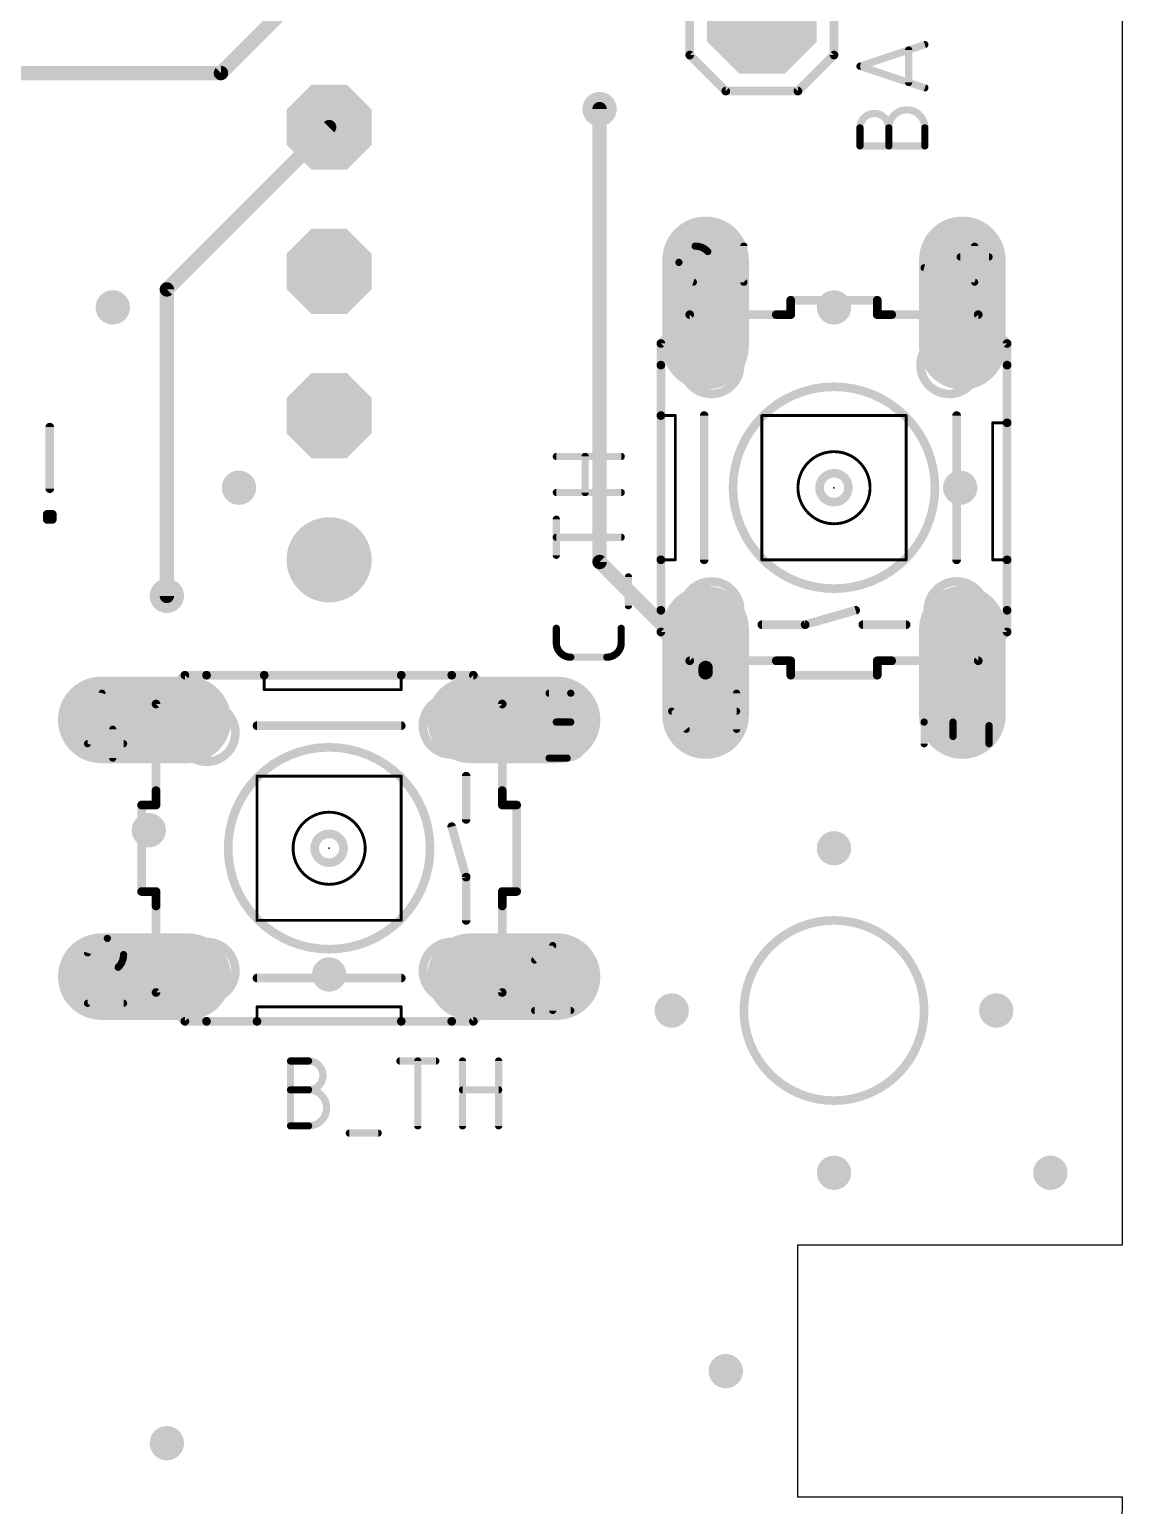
# Model space of a CAD drawing. Extents: x -1.91 to 1.91, y -2.61 to 1.61.
# Drawn here: x 0.442 to 1.2, y -1.456 to -0.432 of the extents above; entities that cross this region are included whole.
import ezdxf

# ---------------------------------------------------------------- set-up
doc = ezdxf.new("R2010")
doc.units = 0
for name, color, linetype in [('1', 22, 'CONTINUOUS'), ('17', 82, 'CONTINUOUS'), ('18', 82, 'CONTINUOUS'), ('20', 30, 'CONTINUOUS'), ('21', 253, 'CONTINUOUS'), ('23', 7, 'CONTINUOUS'), ('25', 253, 'CONTINUOUS'), ('51', 253, 'CONTINUOUS')]:
    doc.layers.add(name, color=color, linetype=linetype)

# ---------------------------------------------------------------- blocks, each defined once
blk = doc.blocks.new('RECT')
blk.add_solid([(-0.5, -0.5), (0.5, -0.5), (-0.5, 0.5), (0.5, 0.5)])
blk = doc.blocks.new('OCTAGONP')
at = {"const_width": 0.5}
blk.add_lwpolyline([(-0.25, -0.103553), (-0.25, 0.103553), (-0.103553, 0.25), (0.103553, 0.25), (0.25, 0.103553), (0.25, -0.103553), (0.103553, -0.25), (-0.103553, -0.25), (-0.25, -0.103553), (-0.25, 0.103553)], dxfattribs=at)
blk = doc.blocks.new('LONGP100')
at = {"const_width": 1}
blk.add_lwpolyline([(-0.5, 0), (0.5, 0)], dxfattribs=at)
at = {"const_width": 0.5}
for points in [[(-0.5, 0.25, 1), (-0.5, -0.25)], [(0.5, -0.25, 1), (0.5, 0.25)]]:
    blk.add_lwpolyline(points, format="xyb", dxfattribs=at)
blk = doc.blocks.new('ROUNDP')
at = {"const_width": 0.5}
blk.add_lwpolyline([(0, -0.25, 1), (0, 0.25, 1), (0, -0.25)], format="xyb", dxfattribs=at)
blk = doc.blocks.new('ROUNDV')
at = {"const_width": 0.5}
blk.add_lwpolyline([(0, -0.25, 1), (0, 0.25, 1), (0, -0.25)], format="xyb", dxfattribs=at)

msp = doc.modelspace()

# ---------------------------------------------------------------- linework, layer by layer
at = {"layer": '1', "const_width": 0.01}
for points in [[(0.575, -0.4625), (0.6375, -0.4)], [(0.4, -0.4625), (0.575, -0.4625)], [(0.8375, -0.4875), (0.8375, -0.8015)], [(0.5375, -0.6125), (0.65, -0.5)], [(0.5375, -0.825), (0.5375, -0.6125)], [(0.8375, -0.8015), (0.911, -0.875)], [(0.911, -0.875), (0.911, -0.878)]]:
    msp.add_lwpolyline(points, dxfattribs=at)
at = {"layer": '1', "const_width": 0.005}
for points in [[(0.573232, -0.460732, 1), (0.576768, -0.464268)], [(0.575, -0.465, 1), (0.575, -0.46)], [(0.84, -0.4875, 1), (0.835, -0.4875)], [(0.651768, -0.501768, 1), (0.648232, -0.498232)], [(0.54, -0.6125, 1), (0.535, -0.6125)], [(0.535732, -0.610732, 1), (0.539268, -0.614268)], [(0.839268, -0.799732, 1), (0.835732, -0.803268)], [(0.835, -0.8015, 1), (0.84, -0.8015)], [(0.535, -0.825, 1), (0.54, -0.825)], [(0.9135, -0.875, 1), (0.9085, -0.875)], [(0.9085, -0.878, 1), (0.9135, -0.878)], [(0.909232, -0.876768, 1), (0.912768, -0.873232)]]:
    msp.add_lwpolyline(points, format="xyb", dxfattribs=at)
at = {"layer": '20'}
for p, q in [((1.2, -1.275), (1.2, -0.05)), ((0.975, -1.45), (0.975, -1.275)), ((0.975, -1.275), (1.2, -1.275)), ((1.2, -1.45), (0.975, -1.45))]:
    msp.add_line(p, q, dxfattribs=at)
at = {"layer": '20', "const_width": 0.006}
msp.add_lwpolyline([(1, -1.175, 1), (1, -1.05, 1), (1, -1.175)], format="xyb", dxfattribs=at)
at = {"layer": '20'}
msp.add_arc((0.45, -1.45), 0.75, 270, 0, dxfattribs=at)
at = {"layer": '21'}
for points, const_width in [([(0.9, -0.4), (0.9, -0.45)], 0.006), ([(1, -0.4), (1, -0.45)], 0.006), ([(0.9, -0.45), (0.925, -0.475)], 0.006), ([(1, -0.45), (0.975, -0.475)], 0.006), ([(0.975, -0.475), (0.925, -0.475)], 0.006), ([(1.03, -0.62), (0.97, -0.62)], 0.006), ([(0.97, -0.63), (0.97, -0.62)], 0.006), ([(1.03, -0.62), (1.03, -0.63)], 0.006), ([(0.97, -0.63), (0.96, -0.63)], 0.006), ([(1.03, -0.63), (1.04, -0.63)], 0.006), ([(0.88, -0.665), (0.88, -0.7)], 0.006), ([(1.12, -0.705), (1.12, -0.665)], 0.006), ([(0.45634, -0.750667), (0.45634, -0.708)], 0.006), ([(0.88, -0.7), (0.88, -0.8)], 0.006), ([(0.89, -0.7), (0.88, -0.7)], 0.002), ([(0.89, -0.7), (0.89, -0.8)], 0.002), ([(1.11, -0.705), (1.11, -0.8)], 0.002), ([(1.11, -0.705), (1.12, -0.705)], 0.002), ([(1.12, -0.8), (1.12, -0.705)], 0.006), ([(0.454563, -0.772), (0.454563, -0.768445)], 0.006), ([(0.454563, -0.768445), (0.458118, -0.768445)], 0.006), ([(0.458118, -0.768445), (0.458118, -0.772)], 0.006), ([(0.458118, -0.772), (0.454563, -0.772)], 0.006), ([(0.88, -0.8), (0.88, -0.835)], 0.006), ([(1.12, -0.835), (1.12, -0.8)], 0.006), ([(0.88, -0.8), (0.89, -0.8)], 0.002), ([(1.11, -0.8), (1.12, -0.8)], 0.002), ([(0.97, -0.87), (0.96, -0.87)], 0.006), ([(0.97, -0.88), (0.97, -0.87)], 0.006), ([(1.03, -0.87), (1.03, -0.88)], 0.006), ([(1.03, -0.87), (1.04, -0.87)], 0.006), ([(0.605, -0.88), (0.565, -0.88)], 0.006), ([(0.7, -0.88), (0.605, -0.88)], 0.006), ([(0.605, -0.89), (0.605, -0.88)], 0.002), ([(0.735, -0.88), (0.7, -0.88)], 0.006), ([(0.7, -0.89), (0.7, -0.88)], 0.002), ([(0.97, -0.88), (1.03, -0.88)], 0.006), ([(0.605, -0.89), (0.7, -0.89)], 0.002), ([(0.53, -0.97), (0.53, -0.96)], 0.006), ([(0.77, -0.97), (0.77, -0.96)], 0.006), ([(0.52, -0.97), (0.53, -0.97)], 0.006), ([(0.52, -0.97), (0.52, -1.03)], 0.006), ([(0.77, -0.97), (0.78, -0.97)], 0.006), ([(0.78, -1.03), (0.78, -0.97)], 0.006), ([(0.53, -1.03), (0.52, -1.03)], 0.006), ([(0.53, -1.03), (0.53, -1.04)], 0.006), ([(0.78, -1.03), (0.77, -1.03)], 0.006), ([(0.77, -1.03), (0.77, -1.04)], 0.006), ([(0.6, -1.11), (0.7, -1.11)], 0.002), ([(0.6, -1.11), (0.6, -1.12)], 0.002), ([(0.7, -1.12), (0.7, -1.11)], 0.002), ([(0.565, -1.12), (0.6, -1.12)], 0.006), ([(0.6, -1.12), (0.7, -1.12)], 0.006), ([(0.7, -1.12), (0.735, -1.12)], 0.006)]:
    msp.add_lwpolyline(points, dxfattribs=dict(at, const_width=const_width))
for points, const_width in [([(0.901061, -0.448939, 1), (0.898939, -0.451061)], 0.003), ([(0.8985, -0.45, 1), (0.9015, -0.45)], 0.003), ([(0.9985, -0.45, 1), (1.0015, -0.45)], 0.003), ([(1.001061, -0.451061, 1), (0.998939, -0.448939)], 0.003), ([(0.925, -0.4735, 1), (0.925, -0.4765)], 0.003), ([(0.923939, -0.476061, 1), (0.926061, -0.473939)], 0.003), ([(0.973939, -0.473939, 1), (0.976061, -0.476061)], 0.003), ([(0.975, -0.4765, 1), (0.975, -0.4735)], 0.003), ([(0.97, -0.6185, 1), (0.97, -0.6215)], 0.003), ([(0.9715, -0.62, 1), (0.9685, -0.62)], 0.003), ([(1.0315, -0.62, 1), (1.0285, -0.62)], 0.003), ([(1.03, -0.6215, 1), (1.03, -0.6185)], 0.003), ([(0.96, -0.6285, 1), (0.96, -0.6315)], 0.003), ([(0.9685, -0.63, 1), (0.9715, -0.63)], 0.003), ([(0.97, -0.6315, 1), (0.97, -0.6285)], 0.003), ([(1.03, -0.6285, 1), (1.03, -0.6315)], 0.003), ([(1.0285, -0.63, 1), (1.0315, -0.63)], 0.003), ([(1.04, -0.6315, 1), (1.04, -0.6285)], 0.003), ([(0.8815, -0.665, 1), (0.8785, -0.665)], 0.003), ([(1.1215, -0.665, 1), (1.1185, -0.665)], 0.003), ([(1, -0.82, 1), (1, -0.68, 1), (1, -0.82)], 0.006), ([(0.45784, -0.708, 1), (0.45484, -0.708)], 0.003), ([(0.8815, -0.7, 1), (0.8785, -0.7)], 0.003), ([(0.8785, -0.7, 1), (0.8815, -0.7)], 0.003), ([(0.88, -0.6995, 1), (0.88, -0.7005)], 0.001), ([(0.8905, -0.7, 1), (0.8895, -0.7)], 0.001), ([(0.89, -0.7005, 1), (0.89, -0.6995)], 0.001), ([(1.1105, -0.705, 1), (1.1095, -0.705)], 0.001), ([(1.11, -0.7045, 1), (1.11, -0.7055)], 0.001), ([(1.1215, -0.705, 1), (1.1185, -0.705)], 0.003), ([(1.1185, -0.705, 1), (1.1215, -0.705)], 0.003), ([(1.12, -0.7055, 1), (1.12, -0.7045)], 0.001), ([(1, -0.76, 1), (1, -0.74, 1), (1, -0.76)], 0.006), ([(0.45484, -0.750667, 1), (0.45784, -0.750667)], 0.003), ([(0.456063, -0.768445, 1), (0.453063, -0.768445)], 0.003), ([(0.454563, -0.766945, 1), (0.454563, -0.769945)], 0.003), ([(0.459618, -0.768445, 1), (0.456618, -0.768445)], 0.003), ([(0.458118, -0.769945, 1), (0.458118, -0.766945)], 0.003), ([(0.454563, -0.7705, 1), (0.454563, -0.7735)], 0.003), ([(0.453063, -0.772, 1), (0.456063, -0.772)], 0.003), ([(0.456618, -0.772, 1), (0.459618, -0.772)], 0.003), ([(0.458118, -0.7735, 1), (0.458118, -0.7705)], 0.003), ([(0.8815, -0.8, 1), (0.8785, -0.8)], 0.003), ([(1.1215, -0.8, 1), (1.1185, -0.8)], 0.003), ([(0.8785, -0.8, 1), (0.8815, -0.8)], 0.003), ([(0.88, -0.7995, 1), (0.88, -0.8005)], 0.001), ([(0.8895, -0.8, 1), (0.8905, -0.8)], 0.001), ([(0.89, -0.8005, 1), (0.89, -0.7995)], 0.001), ([(1.11, -0.7995, 1), (1.11, -0.8005)], 0.001), ([(1.1095, -0.8, 1), (1.1105, -0.8)], 0.001), ([(1.1185, -0.8, 1), (1.1215, -0.8)], 0.003), ([(1.12, -0.8005, 1), (1.12, -0.7995)], 0.001), ([(0.8785, -0.835, 1), (0.8815, -0.835)], 0.003), ([(1.1185, -0.835, 1), (1.1215, -0.835)], 0.003), ([(0.96, -0.8685, 1), (0.96, -0.8715)], 0.003), ([(0.9715, -0.87, 1), (0.9685, -0.87)], 0.003), ([(0.97, -0.8715, 1), (0.97, -0.8685)], 0.003), ([(1.0315, -0.87, 1), (1.0285, -0.87)], 0.003), ([(1.03, -0.8685, 1), (1.03, -0.8715)], 0.003), ([(1.04, -0.8715, 1), (1.04, -0.8685)], 0.003), ([(0.565, -0.8785, 1), (0.565, -0.8815)], 0.003), ([(0.605, -0.8785, 1), (0.605, -0.8815)], 0.003), ([(0.605, -0.8815, 1), (0.605, -0.8785)], 0.003), ([(0.6055, -0.88, 1), (0.6045, -0.88)], 0.001), ([(0.7, -0.8785, 1), (0.7, -0.8815)], 0.003), ([(0.7, -0.8815, 1), (0.7, -0.8785)], 0.003), ([(0.7005, -0.88, 1), (0.6995, -0.88)], 0.001), ([(0.735, -0.8815, 1), (0.735, -0.8785)], 0.003), ([(0.97, -0.8785, 1), (0.97, -0.8815)], 0.003), ([(0.9685, -0.88, 1), (0.9715, -0.88)], 0.003), ([(1.0285, -0.88, 1), (1.0315, -0.88)], 0.003), ([(1.03, -0.8815, 1), (1.03, -0.8785)], 0.003), ([(0.605, -0.8895, 1), (0.605, -0.8905)], 0.001), ([(0.6045, -0.89, 1), (0.6055, -0.89)], 0.001), ([(0.6995, -0.89, 1), (0.7005, -0.89)], 0.001), ([(0.7, -0.8905, 1), (0.7, -0.8895)], 0.001), ([(0.65, -1.07, 1), (0.65, -0.93, 1), (0.65, -1.07)], 0.006), ([(0.5315, -0.96, 1), (0.5285, -0.96)], 0.003), ([(0.7715, -0.96, 1), (0.7685, -0.96)], 0.003), ([(0.52, -0.9685, 1), (0.52, -0.9715)], 0.003), ([(0.5215, -0.97, 1), (0.5185, -0.97)], 0.003), ([(0.5285, -0.97, 1), (0.5315, -0.97)], 0.003), ([(0.53, -0.9715, 1), (0.53, -0.9685)], 0.003), ([(0.77, -0.9685, 1), (0.77, -0.9715)], 0.003), ([(0.7685, -0.97, 1), (0.7715, -0.97)], 0.003), ([(0.7815, -0.97, 1), (0.7785, -0.97)], 0.003), ([(0.78, -0.9715, 1), (0.78, -0.9685)], 0.003), ([(0.65, -1.01, 1), (0.65, -0.99, 1), (0.65, -1.01)], 0.006), ([(0.52, -1.0285, 1), (0.52, -1.0315)], 0.003), ([(0.5185, -1.03, 1), (0.5215, -1.03)], 0.003), ([(0.5315, -1.03, 1), (0.5285, -1.03)], 0.003), ([(0.53, -1.0315, 1), (0.53, -1.0285)], 0.003), ([(0.77, -1.0285, 1), (0.77, -1.0315)], 0.003), ([(0.7715, -1.03, 1), (0.7685, -1.03)], 0.003), ([(0.7785, -1.03, 1), (0.7815, -1.03)], 0.003), ([(0.78, -1.0315, 1), (0.78, -1.0285)], 0.003), ([(0.5285, -1.04, 1), (0.5315, -1.04)], 0.003), ([(0.7685, -1.04, 1), (0.7715, -1.04)], 0.003), ([(0.6, -1.1095, 1), (0.6, -1.1105)], 0.001), ([(0.6005, -1.11, 1), (0.5995, -1.11)], 0.001), ([(0.7005, -1.11, 1), (0.6995, -1.11)], 0.001), ([(0.7, -1.1105, 1), (0.7, -1.1095)], 0.001), ([(0.565, -1.1185, 1), (0.565, -1.1215)], 0.003), ([(0.6, -1.1185, 1), (0.6, -1.1215)], 0.003), ([(0.6, -1.1215, 1), (0.6, -1.1185)], 0.003), ([(0.5995, -1.12, 1), (0.6005, -1.12)], 0.001), ([(0.7, -1.1185, 1), (0.7, -1.1215)], 0.003), ([(0.7, -1.1215, 1), (0.7, -1.1185)], 0.003), ([(0.6995, -1.12, 1), (0.7005, -1.12)], 0.001), ([(0.735, -1.1215, 1), (0.735, -1.1185)], 0.003)]:
    msp.add_lwpolyline(points, format="xyb", dxfattribs=dict(at, const_width=const_width))
at = {"layer": '23'}
for p in [(1, -0.75), (0.65, -1)]:
    msp.add_point(p, dxfattribs=at)
at = {"layer": '25', "const_width": 0.005}
for points in [[(1.018, -0.45775), (1.063, -0.44275)], [(1.05175, -0.4465), (1.05175, -0.469)], [(1.063, -0.47275), (1.018, -0.45775)], [(1.018, -0.513), (1.018, -0.5005)], [(1.038, -0.513), (1.038, -0.5005)], [(1.063, -0.5005), (1.063, -0.513)], [(1.063, -0.513), (1.018, -0.513)], [(0.8075, -0.728353), (0.8525, -0.728353)], [(0.8275, -0.753353), (0.8275, -0.728353)], [(0.8525, -0.753353), (0.8075, -0.753353)], [(0.8075, -0.796853), (0.8075, -0.771853)], [(0.8525, -0.784353), (0.8075, -0.784353)], [(0.8575, -0.831853), (0.8575, -0.811853)], [(0.8075, -0.8575), (0.8075, -0.8475)], [(0.8525, -0.8475), (0.8525, -0.8575)], [(0.8425, -0.8675), (0.8175, -0.8675)], [(0.62325, -1.1925), (0.62325, -1.1475)], [(0.62325, -1.1475), (0.63575, -1.1475)], [(0.699, -1.1475), (0.724, -1.1475)], [(0.7115, -1.1925), (0.7115, -1.1475)], [(0.7425, -1.1925), (0.7425, -1.1475)], [(0.7675, -1.1475), (0.7675, -1.1925)], [(0.62325, -1.1675), (0.63575, -1.1675)], [(0.7425, -1.1675), (0.7675, -1.1675)], [(0.63575, -1.1925), (0.62325, -1.1925)], [(0.664, -1.1975), (0.684, -1.1975)]]:
    msp.add_lwpolyline(points, dxfattribs=at)
at = {"layer": '25'}
for points, const_width in [([(1.053, -0.4465, 1), (1.0505, -0.4465)], 0.0025), ([(1.063395, -0.443936, 1), (1.062605, -0.441564)], 0.0025), ([(1.018395, -0.456564, 1), (1.017605, -0.458936)], 0.0025), ([(1.017605, -0.456564, 1), (1.018395, -0.458936)], 0.0025), ([(1.0505, -0.469, 1), (1.053, -0.469)], 0.0025), ([(1.062605, -0.473936, 1), (1.063395, -0.471564)], 0.0025), ([(1.038, -0.5005, 1), (1.018, -0.5005)], 0.005), ([(1.063, -0.5005, 1), (1.038, -0.5005)], 0.005), ([(1.01925, -0.5005, 1), (1.01675, -0.5005)], 0.0025), ([(1.01675, -0.5005, 1), (1.01925, -0.5005)], 0.0025), ([(1.03925, -0.5005, 1), (1.03675, -0.5005)], 0.0025), ([(1.03675, -0.5005, 1), (1.03925, -0.5005)], 0.0025), ([(1.03675, -0.5005, 1), (1.03925, -0.5005)], 0.0025), ([(1.06425, -0.5005, 1), (1.06175, -0.5005)], 0.0025), ([(1.06175, -0.5005, 1), (1.06425, -0.5005)], 0.0025), ([(1.018, -0.51175, 1), (1.018, -0.51425)], 0.0025), ([(1.063, -0.51425, 1), (1.063, -0.51175)], 0.0025), ([(1.01675, -0.513, 1), (1.01925, -0.513)], 0.0025), ([(1.03675, -0.513, 1), (1.03925, -0.513)], 0.0025), ([(1.06175, -0.513, 1), (1.06425, -0.513)], 0.0025), ([(0.8075, -0.727103, 1), (0.8075, -0.729603)], 0.0025), ([(0.82875, -0.728353, 1), (0.82625, -0.728353)], 0.0025), ([(0.8525, -0.729603, 1), (0.8525, -0.727103)], 0.0025), ([(0.8075, -0.752103, 1), (0.8075, -0.754603)], 0.0025), ([(0.82625, -0.753353, 1), (0.82875, -0.753353)], 0.0025), ([(0.8525, -0.754603, 1), (0.8525, -0.752103)], 0.0025), ([(0.80875, -0.771853, 1), (0.80625, -0.771853)], 0.0025), ([(0.8075, -0.783103, 1), (0.8075, -0.785603)], 0.0025), ([(0.8525, -0.785603, 1), (0.8525, -0.783103)], 0.0025), ([(0.80625, -0.796853, 1), (0.80875, -0.796853)], 0.0025), ([(0.85875, -0.811853, 1), (0.85625, -0.811853)], 0.0025), ([(0.85625, -0.831853, 1), (0.85875, -0.831853)], 0.0025), ([(0.80875, -0.8475, 1), (0.80625, -0.8475)], 0.0025), ([(0.85375, -0.8475, 1), (0.85125, -0.8475)], 0.0025), ([(0.8075, -0.8575, 0.414214), (0.8175, -0.8675)], 0.005), ([(0.80875, -0.8575, 1), (0.80625, -0.8575)], 0.0025), ([(0.80625, -0.8575, 1), (0.80875, -0.8575)], 0.0025), ([(0.8425, -0.8675, 0.414214), (0.8525, -0.8575)], 0.005), ([(0.85375, -0.8575, 1), (0.85125, -0.8575)], 0.0025), ([(0.85125, -0.8575, 1), (0.85375, -0.8575)], 0.0025), ([(0.8175, -0.86625, 1), (0.8175, -0.86875)], 0.0025), ([(0.8175, -0.86875, 1), (0.8175, -0.86625)], 0.0025), ([(0.8425, -0.86625, 1), (0.8425, -0.86875)], 0.0025), ([(0.8425, -0.86875, 1), (0.8425, -0.86625)], 0.0025), ([(0.6245, -1.1475, 1), (0.622, -1.1475)], 0.0025), ([(0.62325, -1.14625, 1), (0.62325, -1.14875)], 0.0025), ([(0.63575, -1.1675, 1), (0.63575, -1.1475)], 0.005), ([(0.63575, -1.14625, 1), (0.63575, -1.14875)], 0.0025), ([(0.63575, -1.14875, 1), (0.63575, -1.14625)], 0.0025), ([(0.699, -1.14625, 1), (0.699, -1.14875)], 0.0025), ([(0.71275, -1.1475, 1), (0.71025, -1.1475)], 0.0025), ([(0.724, -1.14875, 1), (0.724, -1.14625)], 0.0025), ([(0.74375, -1.1475, 1), (0.74125, -1.1475)], 0.0025), ([(0.76875, -1.1475, 1), (0.76625, -1.1475)], 0.0025), ([(0.62325, -1.16625, 1), (0.62325, -1.16875)], 0.0025), ([(0.63575, -1.1925, 1), (0.63575, -1.1675)], 0.005), ([(0.63575, -1.16625, 1), (0.63575, -1.16875)], 0.0025), ([(0.63575, -1.16625, 1), (0.63575, -1.16875)], 0.0025), ([(0.63575, -1.16875, 1), (0.63575, -1.16625)], 0.0025), ([(0.7425, -1.16625, 1), (0.7425, -1.16875)], 0.0025), ([(0.7675, -1.16875, 1), (0.7675, -1.16625)], 0.0025), ([(0.62325, -1.19125, 1), (0.62325, -1.19375)], 0.0025), ([(0.622, -1.1925, 1), (0.6245, -1.1925)], 0.0025), ([(0.63575, -1.19125, 1), (0.63575, -1.19375)], 0.0025), ([(0.63575, -1.19375, 1), (0.63575, -1.19125)], 0.0025), ([(0.664, -1.19625, 1), (0.664, -1.19875)], 0.0025), ([(0.684, -1.19875, 1), (0.684, -1.19625)], 0.0025), ([(0.71025, -1.1925, 1), (0.71275, -1.1925)], 0.0025), ([(0.74125, -1.1925, 1), (0.74375, -1.1925)], 0.0025), ([(0.76625, -1.1925, 1), (0.76875, -1.1925)], 0.0025)]:
    msp.add_lwpolyline(points, format="xyb", dxfattribs=dict(at, const_width=const_width))
at = {"layer": '51'}
for points, const_width in [([(0.90375, -0.5825, 0.414214), (0.8925, -0.59375)], 0.005), ([(0.9125, -0.58625, 0.205258), (0.90375, -0.5825)], 0.005), ([(0.90375, -0.58125, 1), (0.90375, -0.58375)], 0.0025), ([(0.90375, -0.58375, 1), (0.90375, -0.58125)], 0.0025), ([(0.93875, -0.5825, 1), (0.93625, -0.5825)], 0.0025), ([(1.09875, -0.5825, 1), (1.09625, -0.5825)], 0.0025), ([(0.8925, -0.59375, 0.325184), (0.9025, -0.6075)], 0.005), ([(0.89375, -0.59375, 1), (0.89125, -0.59375)], 0.0025), ([(0.89125, -0.59375, 1), (0.89375, -0.59375)], 0.0025), ([(0.91331, -0.585298, 1), (0.91169, -0.587202)], 0.0025), ([(0.911595, -0.587112, 1), (0.913405, -0.585388)], 0.0025), ([(1.0875, -0.58875, 1), (1.0875, -0.59125)], 0.0025), ([(1.1075, -0.59125, 1), (1.1075, -0.58875)], 0.0025), ([(1.062843, -0.596298, 1), (1.062157, -0.598702)], 0.0025), ([(0.902115, -0.608689, 1), (0.902885, -0.606311)], 0.0025), ([(0.93625, -0.6075, 1), (0.93875, -0.6075)], 0.0025), ([(0.93669, -0.608452, 1), (0.93831, -0.606548)], 0.0025), ([(1.09625, -0.6075, 1), (1.09875, -0.6075)], 0.0025), ([(1.097157, -0.608702, 1), (1.097843, -0.606298)], 0.0025), ([(0.9, -0.6285, 1), (0.9, -0.6315)], 0.003), ([(0.901061, -0.631061, 1), (0.898939, -0.628939)], 0.003), ([(0.96, -0.6315, 1), (0.96, -0.6285)], 0.003), ([(1.04, -0.6285, 1), (1.04, -0.6315)], 0.003), ([(1.101061, -0.628939, 1), (1.098939, -0.631061)], 0.003), ([(1.1, -0.6315, 1), (1.1, -0.6285)], 0.003), ([(0.915, -0.685, 1), (0.915, -0.645, 1), (0.915, -0.685)], 0.006), ([(1.08, -0.685, 1), (1.08, -0.645, 1), (1.08, -0.685)], 0.006), ([(0.8815, -0.65, 1), (0.8785, -0.65)], 0.003), ([(0.878939, -0.648939, 1), (0.881061, -0.651061)], 0.003), ([(1.1215, -0.65, 1), (1.1185, -0.65)], 0.003), ([(1.118939, -0.651061, 1), (1.121061, -0.648939)], 0.003), ([(0.8785, -0.665, 1), (0.8815, -0.665)], 0.003), ([(1.1185, -0.665, 1), (1.1215, -0.665)], 0.003), ([(0.9115, -0.7, 1), (0.9085, -0.7)], 0.003), ([(0.95, -0.6995, 1), (0.95, -0.7005)], 0.001), ([(0.9505, -0.7, 1), (0.9495, -0.7)], 0.001), ([(1.0505, -0.7, 1), (1.0495, -0.7)], 0.001), ([(1.05, -0.7005, 1), (1.05, -0.6995)], 0.001), ([(1.0865, -0.7, 1), (1.0835, -0.7)], 0.003), ([(1, -0.775, 1), (1, -0.725, 1), (1, -0.775)], 0.002), ([(0.9085, -0.8, 1), (0.9115, -0.8)], 0.003), ([(0.95, -0.7995, 1), (0.95, -0.8005)], 0.001), ([(0.9495, -0.8, 1), (0.9505, -0.8)], 0.001), ([(1.0495, -0.8, 1), (1.0505, -0.8)], 0.001), ([(1.05, -0.8005, 1), (1.05, -0.7995)], 0.001), ([(1.0835, -0.8, 1), (1.0865, -0.8)], 0.003), ([(0.915, -0.855, 1), (0.915, -0.815, 1), (0.915, -0.855)], 0.006), ([(1.085, -0.855, 1), (1.085, -0.815, 1), (1.085, -0.855)], 0.006), ([(0.8815, -0.835, 1), (0.8785, -0.835)], 0.003), ([(1.015412, -0.836442, 1), (1.014588, -0.833558)], 0.003), ([(1.1215, -0.835, 1), (1.1185, -0.835)], 0.003), ([(0.881061, -0.848939, 1), (0.878939, -0.851061)], 0.003), ([(0.8785, -0.85, 1), (0.8815, -0.85)], 0.003), ([(0.95, -0.8435, 1), (0.95, -0.8465)], 0.003), ([(0.979588, -0.843558, 1), (0.980412, -0.846442)], 0.003), ([(0.98, -0.8465, 1), (0.98, -0.8435)], 0.003), ([(1.02, -0.8435, 1), (1.02, -0.8465)], 0.003), ([(1.05, -0.8465, 1), (1.05, -0.8435)], 0.003), ([(1.1185, -0.85, 1), (1.1215, -0.85)], 0.003), ([(1.121061, -0.851061, 1), (1.118939, -0.848939)], 0.003), ([(0.9, -0.8685, 1), (0.9, -0.8715)], 0.003), ([(0.898939, -0.871061, 1), (0.901061, -0.868939)], 0.003), ([(0.96, -0.8715, 1), (0.96, -0.8685)], 0.003), ([(1.04, -0.8685, 1), (1.04, -0.8715)], 0.003), ([(1.098939, -0.868939, 1), (1.101061, -0.871061)], 0.003), ([(1.1, -0.8715, 1), (1.1, -0.8685)], 0.003), ([(0.55, -0.8785, 1), (0.55, -0.8815)], 0.003), ([(0.551061, -0.881061, 1), (0.548939, -0.878939)], 0.003), ([(0.565, -0.8815, 1), (0.565, -0.8785)], 0.003), ([(0.735, -0.8785, 1), (0.735, -0.8815)], 0.003), ([(0.751061, -0.878939, 1), (0.748939, -0.881061)], 0.003), ([(0.75, -0.8815, 1), (0.75, -0.8785)], 0.003), ([(0.493702, -0.892843, 1), (0.491298, -0.892157)], 0.0025), ([(0.8025, -0.89125, 1), (0.8025, -0.89375)], 0.0025), ([(0.8175, -0.9125, 1), (0.8175, -0.8925)], 0.005), ([(0.8175, -0.89125, 1), (0.8175, -0.89375)], 0.0025), ([(0.8175, -0.89375, 1), (0.8175, -0.89125)], 0.0025), ([(0.93375, -0.8925, 1), (0.93125, -0.8925)], 0.0025), ([(0.5315, -0.9, 1), (0.5285, -0.9)], 0.003), ([(0.528939, -0.898939, 1), (0.531061, -0.901061)], 0.003), ([(0.565, -0.94, 1), (0.565, -0.9, 1), (0.565, -0.94)], 0.006), ([(0.735, -0.935, 1), (0.735, -0.895, 1), (0.735, -0.935)], 0.006), ([(0.7715, -0.9, 1), (0.7685, -0.9)], 0.003), ([(0.768939, -0.901061, 1), (0.771061, -0.898939)], 0.003), ([(1.0825, -0.9125, 1), (1.0625, -0.9125)], 0.005), ([(1.1075, -0.915, 1), (1.0825, -0.915)], 0.005), ([(0.8075, -0.91125, 1), (0.8075, -0.91375)], 0.0025), ([(0.815, -0.9375, 1), (0.815, -0.9125)], 0.005), ([(0.815, -0.91125, 1), (0.815, -0.91375)], 0.0025), ([(0.8175, -0.91125, 1), (0.8175, -0.91375)], 0.0025), ([(0.8175, -0.91375, 1), (0.8175, -0.91125)], 0.0025), ([(0.888476, -0.904219, 1), (0.886524, -0.905781)], 0.0025), ([(0.8875, -0.90375, 1), (0.8875, -0.90625)], 0.0025), ([(0.9325, -0.90625, 1), (0.9325, -0.90375)], 0.0025), ([(1.06375, -0.9125, 1), (1.06125, -0.9125)], 0.0025), ([(1.08375, -0.9125, 1), (1.08125, -0.9125)], 0.0025), ([(0.50125, -0.9175, 1), (0.49875, -0.9175)], 0.0025), ([(0.6, -0.9135, 1), (0.6, -0.9165)], 0.003), ([(0.7, -0.9165, 1), (0.7, -0.9135)], 0.003), ([(0.896524, -0.918281, 1), (0.898476, -0.916719)], 0.0025), ([(0.93125, -0.9175, 1), (0.93375, -0.9175)], 0.0025), ([(1.06125, -0.9125, 1), (1.06375, -0.9125)], 0.0025), ([(1.08125, -0.9125, 1), (1.08375, -0.9125)], 0.0025), ([(1.08125, -0.915, 1), (1.08375, -0.915)], 0.0025), ([(1.10875, -0.915, 1), (1.10625, -0.915)], 0.0025), ([(1.10625, -0.915, 1), (1.10875, -0.915)], 0.0025), ([(0.4825, -0.92625, 1), (0.4825, -0.92875)], 0.0025), ([(0.481298, -0.927157, 1), (0.483702, -0.927843)], 0.0025), ([(0.5075, -0.92875, 1), (0.5075, -0.92625)], 0.0025), ([(1.06125, -0.9275, 1), (1.06375, -0.9275)], 0.0025), ([(1.08125, -0.9225, 1), (1.08375, -0.9225)], 0.0025), ([(1.10625, -0.9275, 1), (1.10875, -0.9275)], 0.0025), ([(0.49875, -0.9375, 1), (0.50125, -0.9375)], 0.0025), ([(0.8025, -0.93625, 1), (0.8025, -0.93875)], 0.0025), ([(0.815, -0.93625, 1), (0.815, -0.93875)], 0.0025), ([(0.815, -0.93875, 1), (0.815, -0.93625)], 0.0025), ([(0.6, -0.9495, 1), (0.6, -0.9505)], 0.001), ([(0.6005, -0.95, 1), (0.5995, -0.95)], 0.001), ([(0.7005, -0.95, 1), (0.6995, -0.95)], 0.001), ([(0.7, -0.9505, 1), (0.7, -0.9495)], 0.001), ([(0.7465, -0.95, 1), (0.7435, -0.95)], 0.003), ([(0.5285, -0.96, 1), (0.5315, -0.96)], 0.003), ([(0.7685, -0.96, 1), (0.7715, -0.96)], 0.003), ([(0.65, -1.025, 1), (0.65, -0.975, 1), (0.65, -1.025)], 0.002), ([(0.736442, -0.984588, 1), (0.733558, -0.985412)], 0.003), ([(0.7435, -0.98, 1), (0.7465, -0.98)], 0.003), ([(0.7465, -1.02, 1), (0.7435, -1.02)], 0.003), ([(0.743558, -1.020412, 1), (0.746442, -1.019588)], 0.003), ([(0.5315, -1.04, 1), (0.5285, -1.04)], 0.003), ([(0.7715, -1.04, 1), (0.7685, -1.04)], 0.003), ([(0.6, -1.0495, 1), (0.6, -1.0505)], 0.001), ([(0.5995, -1.05, 1), (0.6005, -1.05)], 0.001), ([(0.6995, -1.05, 1), (0.7005, -1.05)], 0.001), ([(0.7, -1.0505, 1), (0.7, -1.0495)], 0.001), ([(0.7435, -1.05, 1), (0.7465, -1.05)], 0.003), ([(0.49625, -1.0625, 0.325184), (0.4825, -1.0725)], 0.005), ([(0.5075, -1.07375, 0.414214), (0.49625, -1.0625)], 0.005), ([(0.49625, -1.06125, 1), (0.49625, -1.06375)], 0.0025), ([(0.49625, -1.06375, 1), (0.49625, -1.06125)], 0.0025), ([(0.565, -1.105, 1), (0.565, -1.065, 1), (0.565, -1.105)], 0.006), ([(0.735, -1.105, 1), (0.735, -1.065, 1), (0.735, -1.105)], 0.006), ([(0.481311, -1.072115, 1), (0.483689, -1.072885)], 0.0025), ([(0.50375, -1.0825, 0.205258), (0.5075, -1.07375)], 0.005), ([(0.50875, -1.07375, 1), (0.50625, -1.07375)], 0.0025), ([(0.50625, -1.07375, 1), (0.50875, -1.07375)], 0.0025), ([(0.80625, -1.0675, 1), (0.80375, -1.0675)], 0.0025), ([(0.805781, -1.068476, 1), (0.804219, -1.066524)], 0.0025), ([(0.502888, -1.081595, 1), (0.504612, -1.083405)], 0.0025), ([(0.504702, -1.08331, 1), (0.502798, -1.08169)], 0.0025), ([(0.791719, -1.076524, 1), (0.793281, -1.078476)], 0.0025), ([(0.6, -1.0885, 1), (0.6, -1.0915)], 0.003), ([(0.7, -1.0915, 1), (0.7, -1.0885)], 0.003), ([(0.4825, -1.10625, 1), (0.4825, -1.10875)], 0.0025), ([(0.5075, -1.10875, 1), (0.5075, -1.10625)], 0.0025), ([(0.531061, -1.098939, 1), (0.528939, -1.101061)], 0.003), ([(0.5285, -1.1, 1), (0.5315, -1.1)], 0.003), ([(0.7685, -1.1, 1), (0.7715, -1.1)], 0.003), ([(0.771061, -1.101061, 1), (0.768939, -1.098939)], 0.003), ([(0.481548, -1.10669, 1), (0.483452, -1.10831)], 0.0025), ([(0.7925, -1.11125, 1), (0.7925, -1.11375)], 0.0025), ([(0.80375, -1.1125, 1), (0.80625, -1.1125)], 0.0025), ([(0.8175, -1.11375, 1), (0.8175, -1.11125)], 0.0025), ([(0.55, -1.1185, 1), (0.55, -1.1215)], 0.003), ([(0.548939, -1.121061, 1), (0.551061, -1.118939)], 0.003), ([(0.565, -1.1215, 1), (0.565, -1.1185)], 0.003), ([(0.735, -1.1185, 1), (0.735, -1.1215)], 0.003), ([(0.748939, -1.118939, 1), (0.751061, -1.121061)], 0.003), ([(0.75, -1.1215, 1), (0.75, -1.1185)], 0.003)]:
    msp.add_lwpolyline(points, format="xyb", dxfattribs=dict(at, const_width=const_width))
for points, const_width in [([(0.9375, -0.6075), (0.9375, -0.5825)], 0.005), ([(1.0975, -0.6075), (1.0975, -0.5825)], 0.005), ([(0.9125, -0.58625), (0.9375, -0.6075)], 0.005), ([(1.0875, -0.59), (1.1075, -0.59)], 0.005), ([(1.0625, -0.5975), (1.0975, -0.6075)], 0.005), ([(0.9, -0.63), (0.88, -0.65)], 0.006), ([(0.96, -0.63), (0.9, -0.63)], 0.006), ([(1.1, -0.63), (1.04, -0.63)], 0.006), ([(1.12, -0.65), (1.1, -0.63)], 0.006), ([(0.88, -0.65), (0.88, -0.665)], 0.006), ([(1.12, -0.65), (1.12, -0.665)], 0.006), ([(0.91, -0.7), (0.91, -0.8)], 0.006), ([(1.05, -0.7), (0.95, -0.7)], 0.002), ([(0.95, -0.8), (0.95, -0.7)], 0.002), ([(1.05, -0.7), (1.05, -0.8)], 0.002), ([(1.085, -0.8), (1.085, -0.7)], 0.006), ([(0.95, -0.8), (1.05, -0.8)], 0.002), ([(0.88, -0.85), (0.88, -0.835)], 0.006), ([(0.98, -0.845), (1.015, -0.835)], 0.006), ([(1.12, -0.85), (1.12, -0.835)], 0.006), ([(0.88, -0.85), (0.9, -0.87)], 0.006), ([(0.95, -0.845), (0.98, -0.845)], 0.006), ([(1.02, -0.845), (1.05, -0.845)], 0.006), ([(1.12, -0.85), (1.1, -0.87)], 0.006), ([(0.9, -0.87), (0.96, -0.87)], 0.006), ([(1.1, -0.87), (1.04, -0.87)], 0.006), ([(0.55, -0.88), (0.53, -0.9)], 0.006), ([(0.55, -0.88), (0.565, -0.88)], 0.006), ([(0.75, -0.88), (0.735, -0.88)], 0.006), ([(0.75, -0.88), (0.77, -0.9)], 0.006), ([(0.4925, -0.8925), (0.4825, -0.9275)], 0.005), ([(0.8025, -0.8925), (0.8175, -0.8925)], 0.005), ([(0.9325, -0.9175), (0.9325, -0.8925)], 0.005), ([(0.53, -0.9), (0.53, -0.96)], 0.006), ([(0.77, -0.9), (0.77, -0.96)], 0.006), ([(0.8175, -0.9125), (0.8075, -0.9125)], 0.005), ([(0.8975, -0.9175), (0.8875, -0.905)], 0.005), ([(0.8875, -0.905), (0.9325, -0.905)], 0.005), ([(1.0625, -0.9275), (1.0625, -0.9125)], 0.005), ([(1.0825, -0.9125), (1.0825, -0.9225)], 0.005), ([(0.5, -0.9175), (0.5, -0.9375)], 0.005), ([(0.7, -0.915), (0.6, -0.915)], 0.006), ([(1.1075, -0.9275), (1.1075, -0.915)], 0.005), ([(0.4825, -0.9275), (0.5075, -0.9275)], 0.005), ([(0.8025, -0.9375), (0.815, -0.9375)], 0.005), ([(0.6, -0.95), (0.7, -0.95)], 0.002), ([(0.6, -0.95), (0.6, -1.05)], 0.002), ([(0.7, -1.05), (0.7, -0.95)], 0.002), ([(0.745, -0.98), (0.745, -0.95)], 0.006), ([(0.745, -1.02), (0.735, -0.985)], 0.006), ([(0.745, -1.05), (0.745, -1.02)], 0.006), ([(0.53, -1.04), (0.53, -1.1)], 0.006), ([(0.77, -1.1), (0.77, -1.04)], 0.006), ([(0.7, -1.05), (0.6, -1.05)], 0.002), ([(0.7925, -1.0775), (0.805, -1.0675)], 0.005), ([(0.805, -1.0675), (0.805, -1.1125)], 0.005), ([(0.50375, -1.0825), (0.4825, -1.1075)], 0.005), ([(0.6, -1.09), (0.7, -1.09)], 0.006), ([(0.4825, -1.1075), (0.5075, -1.1075)], 0.005), ([(0.53, -1.1), (0.55, -1.12)], 0.006), ([(0.75, -1.12), (0.77, -1.1)], 0.006), ([(0.7925, -1.1125), (0.8175, -1.1125)], 0.005), ([(0.55, -1.12), (0.565, -1.12)], 0.006), ([(0.75, -1.12), (0.735, -1.12)], 0.006)]:
    msp.add_lwpolyline(points, dxfattribs=dict(at, const_width=const_width))

# ---------------------------------------------------------------- block references
at = {"layer": '17', "xscale": 0.076, "yscale": 0.076}
msp.add_blockref('OCTAGONP', (0.95, -0.425), dxfattribs=at)
at = {"layer": '17'}
for name, p, xscale, yscale, rotation in [('OCTAGONP', (0.65, -0.5), 0.059055, 0.059055, 270), ('LONGP100', (0.911, -0.622), 0.06, 0.06, 90), ('LONGP100', (1.089, -0.622), 0.06, 0.06, 90), ('OCTAGONP', (0.65, -0.6), 0.059055, 0.059055, 270), ('OCTAGONP', (0.65, -0.7), 0.059055, 0.059055, 270), ('ROUNDP', (0.65, -0.8), 0.059055, 0.059055, 270), ('LONGP100', (0.911, -0.878), 0.06, 0.06, 90), ('LONGP100', (1.089, -0.878), 0.06, 0.06, 90), ('LONGP100', (0.522, -0.911), 0.06, 0.06, 180), ('LONGP100', (0.778, -0.911), 0.06, 0.06, 180), ('LONGP100', (0.522, -1.089), 0.06, 0.06, 180), ('LONGP100', (0.778, -1.089), 0.06, 0.06, 180)]:
    msp.add_blockref(name, p, dxfattribs=dict(at, xscale=xscale, yscale=yscale, rotation=rotation))
at = {"layer": '18', "xscale": 0.02378, "yscale": 0.02378}
for p in [(0.8375, -0.4875), (0.5, -0.625), (1, -0.625), (0.5875, -0.75), (1.0875, -0.75), (0.5375, -0.825), (0.525, -0.9875), (1, -1), (0.65, -1.0875), (0.8875, -1.1125), (1.1125, -1.1125), (1, -1.225), (1.15, -1.225), (0.925, -1.3625), (0.5375, -1.4125)]:
    msp.add_blockref('ROUNDV', p, dxfattribs=at)
at = {"layer": '51', "xscale": 0.02, "yscale": 0.02}
msp.add_blockref('RECT', (0.95, -0.425), dxfattribs=at)

doc.saveas('drawing.dxf')
